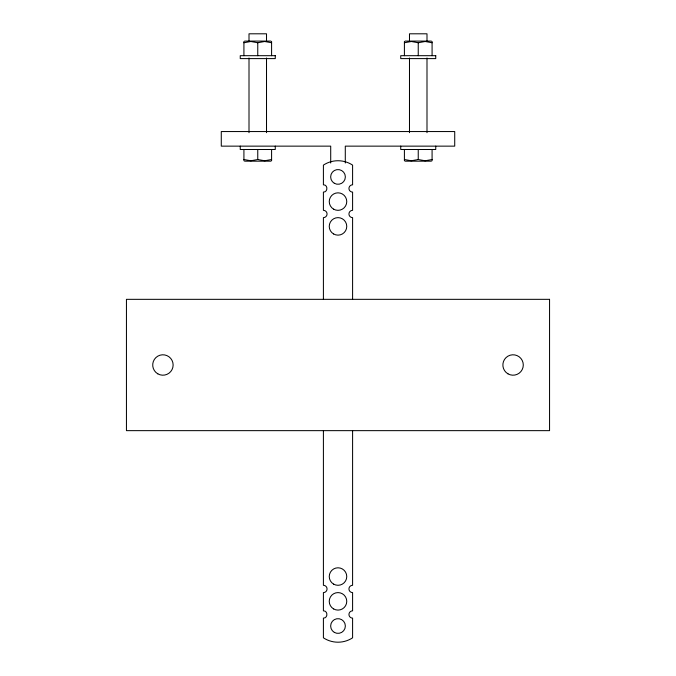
<?xml version="1.0" encoding="UTF-8"?>
<svg xmlns="http://www.w3.org/2000/svg" width="676" height="676" viewBox="0 0 676 676"><rect width="100%" height="100%" fill="white"/><g stroke="black" fill="none" stroke-linecap="round" stroke-linejoin="round"><path stroke-width="1.01" d="M243.918 42.74L250.838 41.498L257.759 42.74L264.671 41.498L271.591 42.74M404.409 42.74L411.329 41.498L418.241 42.74L425.162 41.498L432.082 42.74M271.591 159.528L264.671 160.761L257.759 159.528L250.838 160.761L243.918 159.528M432.082 159.528L425.162 160.761L418.241 159.528L411.329 160.761L404.409 159.528M244.627 41.092L270.89 41.092M405.11 41.092L431.373 41.092M244.627 161.167L270.89 161.167M405.11 161.167L431.373 161.167M435.75 146.143L435.75 149.497L400.733 149.497L400.733 146.143M432.082 41.498L432.082 55.686M432.082 149.497L432.082 160.761M426.995 41.16L426.995 33.8L409.487 33.8L409.487 41.16M426.995 57.992L426.995 132.673M418.241 42.74L418.241 55.686M418.241 149.497L418.241 159.528M409.487 57.992L409.487 132.673M404.409 41.498L404.409 55.686M404.409 149.497L404.409 160.761M352.593 299.333L352.593 217.63A3.65 3.65 0 0 1 348.943 213.988A3.65 3.65 0 0 1 352.593 210.337L352.593 192.094A3.642 3.642 0 0 1 348.951 188.452A3.642 3.642 0 0 1 352.593 184.81L352.593 165.113A26.508 26.508 0 0 0 323.407 165.113L323.407 184.81C328.08 184.616 328.012 192.28 323.407 192.102L323.407 210.337A3.65 3.65 0 0 1 327.057 213.988A3.65 3.65 0 0 1 323.407 217.63L323.407 299.333M352.593 430.646L352.593 585.298A3.65 3.65 0 0 0 348.943 588.948A3.65 3.65 0 0 0 352.593 592.59L352.593 610.842A3.642 3.642 0 0 0 348.951 614.476A3.642 3.642 0 0 0 352.593 618.117L352.593 637.823A26.508 26.508 0 0 1 323.407 637.823L323.407 618.126C328.054 618.312 328.054 610.648 323.407 610.834L323.407 592.59A3.65 3.65 0 0 0 327.057 588.948A3.65 3.65 0 0 0 323.407 585.298L323.407 430.646M345.292 163.009L345.292 146.143L454.72 146.143L454.72 131.55L221.28 131.55L221.28 146.143L330.708 146.143L330.708 163.009M275.267 146.143L275.267 149.497L240.25 149.497L240.25 146.143M271.591 41.498L271.591 55.686M271.591 149.497L271.591 160.761M266.513 41.16L266.513 33.8L249.005 33.8L249.005 41.16M266.513 57.992L266.513 132.673M257.759 42.74L257.759 55.686M257.759 149.497L257.759 159.528M249.005 57.992L249.005 132.673M243.918 41.498L243.918 55.686M243.918 149.497L243.918 160.761M275.267 55.686L240.25 55.686L240.25 58.601L275.267 58.601L275.267 55.686M435.75 55.686L400.733 55.686L400.733 58.601L435.75 58.601L435.75 55.686M549.554 299.333L126.446 299.333L126.446 430.646L549.554 430.646L549.554 299.333M333.623 584.123A8.754 8.754 0 0 0 346.754 576.543A8.754 8.754 0 0 0 333.623 568.964A8.754 8.754 0 0 0 333.623 584.123M333.623 608.932A8.754 8.754 0 0 0 346.754 601.344A8.754 8.754 0 0 0 333.623 593.765A8.754 8.754 0 0 0 333.623 608.932M334.324 632.39A7.36 7.36 0 0 0 345.36 626.018A7.36 7.36 0 0 0 334.324 619.647A7.36 7.36 0 0 0 334.324 632.39M334.324 183.289A7.36 7.36 0 0 0 345.36 176.918A7.36 7.36 0 0 0 334.324 170.546A7.36 7.36 0 0 0 334.324 183.289M333.623 209.163A8.754 8.754 0 0 0 346.754 201.583A8.754 8.754 0 0 0 333.623 194.004A8.754 8.754 0 0 0 333.623 209.163M333.623 233.972A8.754 8.754 0 0 0 346.754 226.384A8.754 8.754 0 0 0 333.623 218.804A8.754 8.754 0 0 0 333.623 233.972M507.972 373.836A10.216 10.216 0 0 0 523.292 364.989A10.216 10.216 0 0 0 507.972 356.151A10.216 10.216 0 0 0 507.972 373.836M157.812 373.836A10.216 10.216 0 0 0 173.132 364.989A10.216 10.216 0 0 0 157.812 356.151A10.216 10.216 0 0 0 157.812 373.836"/></g></svg>
